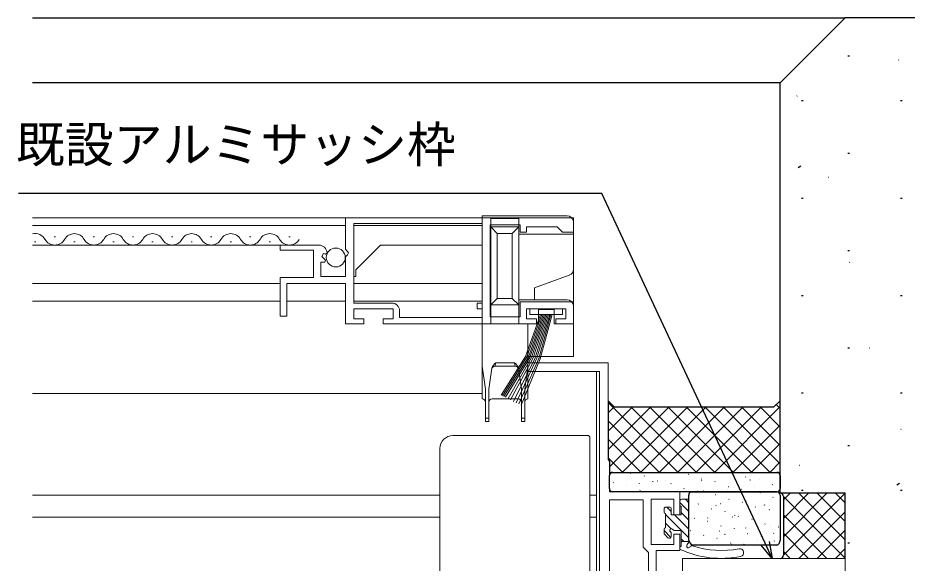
# Model space of a CAD drawing. Units: millimetres, scale not verified. Extents: x -437 to 438, y -331 to 329.
# Drawn here: x 226.1 to 362.6, y -123.5 to -39.7 of the extents above; entities that cross this region are included whole.
import ezdxf
from ezdxf.enums import TextEntityAlignment as Align

# ---------------------------------------------------------------- set-up
doc = ezdxf.new("R2010")
doc.units = ezdxf.units.MM
doc.header["$LTSCALE"] = 2
for name, color, linetype, lineweight in [('0-2_YKK_11', 7, 'Continuous', 18), ('0-4_YKK_12', 2, 'Continuous', 18), ('0-5_YKK_13', 4, 'Continuous', 18)]:
    doc.layers.add(name, color=color, linetype=linetype, lineweight=lineweight)
for name, color, linetype in [('0-7_YKK_D', 6, 'Continuous'), ('0-9_YSS_K', 3, 'Continuous'), ('0-A_YSS_KE', 3, 'Continuous')]:
    doc.layers.add(name, color=color, linetype=linetype)
doc.styles.add('ＭＳ ゴシック', font='')
doc.styles.get('ＭＳ ゴシック').set_extended_font_data('MS Gothic')

msp = doc.modelspace()

# ---------------------------------------------------------------- linework, layer by layer
at = {"layer": '0-2_YKK_11'}
for points in [[(276.398, -70.4), (311.398, -70.4), (311.398, -72.6), (309.698, -72.6), (309.398, -72.3), (308.898, -71.8), (304.198, -71.8), (304.198, -72.6), (303.198, -72.6), (303.198, -71.5), (298.598, -71.5), (298.598, -85.6), (303.198, -85.6), (303.198, -83.3), (311.398, -83.3), (311.398, -86.7), (308.698, -86.7), (308.698, -85.9), (310.198, -85.9), (310.198, -84.4), (304.198, -84.4), (304.198, -85.9), (305.698, -85.9), (305.698, -86.7), (282.198, -86.7), (282.198, -85.9), (283.698, -85.9), (283.698, -84.4), (277.698, -84.4), (277.698, -85.9), (279.198, -85.9), (279.198, -86.7), (276.398, -86.7), (276.398, -80.5), (267.398, -80.5), (267.398, -85.5), (266.398, -85.5), (266.398, -79.6), (271.498, -79.6), (271.498, -75.4)], [(273.597, -75.782), (273.346, -75.993), (273.027, -75.908), (272.757, -76.376), (273.322, -76.941), (273.215, -77.2), (272.598, -77.2), (272.598, -79.4), (276.398, -79.4), (276.398, -76.4), (276.698, -76.1), (276.851, -75.771), (276.398, -75.231), (276.398, -70.4)], [(297.398, -71.3), (277.698, -71.3), (277.698, -83.5), (283.498, -83.5)], [(284.698, -84.7), (284.698, -85.7), (297.398, -85.7), (297.398, -84.4), (296.598, -84.4), (296.598, -83.5), (297.398, -83.5), (297.398, -71.3)], [(271.498, -75.4), (266.398, -75.4), (266.398, -74.6), (272.302, -74.6)]]:
    msp.add_lwpolyline(points, dxfattribs=at)
at = {"layer": '0-2_YKK_11', "color": 211}
for points in [[(323.4, -162.8), (323.1, -163.1), (322.8, -163.4), (317.4, -163.4), (317.4, -153.5), (324.1, -153.5), (324.1, -121.5), (327.7, -121.5), (327.7, -119), (326.8, -119), (326.8, -120.6), (323.3, -120.6), (323.3, -113.6), (326.8, -113.6), (326.8, -116), (327.7, -116), (327.7, -112.5), (316.9, -112.5), (316.9, -107.7), (316.7, -107.5), (316.7, -92.7), (304.4, -92.7), (304.4, -94), (315.4, -94)], [(315.4, -94), (315.4, -152.7)]]:
    msp.add_lwpolyline(points, dxfattribs=at)
msp.add_lwpolyline([(322.9, -152.2), (322.9, -121.8), (322.6, -121.5), (322.1, -121), (322.1, -113.7), (316.9, -113.7), (316.9, -140.2), (317.4, -140.7), (317.4, -152.2)], close=True, dxfattribs=at)
at = {"layer": '0-2_YKK_11', "color": 4}
msp.add_lwpolyline([(328.1, -124.7), (328.1, -122.7), (353.1, -122.7), (353.1, -130.7)], dxfattribs=at)
at = {"layer": '0-2_YKK_11'}
for centre, radius, start, end in [((272.302, -75.9), 1.3, 5.2159, 90.00002), ((283.498, -84.7), 1.2, 0.00001, 89.99999)]:
    msp.add_arc(centre, radius, start, end, dxfattribs=at)
at = {"layer": '0-4_YKK_12'}
for p, q in [((297.401, -70.4), (228.399, -70.4)), ((228.399, -71.6), (276.398, -71.6)), ((277.698, -71.6), (297.401, -71.6)), ((297.401, -71.592), (297.4, -83.227)), ((231.9, -73.34), (231.7, -73.34)), ((237.9, -73.34), (237.7, -73.34)), ((243.9, -73.34), (243.7, -73.34)), ((249.9, -73.34), (249.7, -73.34)), ((255.9, -73.34), (255.7, -73.34)), ((261.9, -73.34), (261.7, -73.34)), ((267.9, -73.34), (267.7, -73.34)), ((228.399, -74.6), (266.798, -74.6)), ((228.9, -74.1), (228.7, -74.1)), ((234.9, -74.1), (234.7, -74.1)), ((240.9, -74.1), (240.7, -74.1)), ((246.9, -74.1), (246.7, -74.1)), ((252.9, -74.1), (252.7, -74.1)), ((258.9, -74.1), (258.7, -74.1)), ((264.9, -74.1), (264.7, -74.1)), ((277.998, -78.4), (281.798, -74.6)), ((281.798, -74.6), (297.4, -74.6)), ((277.998, -79.4), (277.998, -78.4)), ((228.399, -80.5), (266.398, -80.5)), ((277.998, -79.4), (277.698, -79.4)), ((277.698, -80.5), (297.399, -80.5)), ((266.398, -83.2), (228.399, -83.2)), ((267.398, -83.2), (276.398, -83.2)), ((277.698, -83.2), (297.399, -83.2)), ((297.398, -84.6), (297.398, -97.4)), ((297.398, -97.4), (228.399, -97.4)), ((290.9, -113), (228.399, -113)), ((313.9, -113), (314.9, -113)), ((290.9, -116.4), (228.399, -116.4)), ((313.9, -116.4), (314.9, -116.4))]:
    msp.add_line(p, q, dxfattribs=at)
msp.add_lwpolyline([(314.9, -94), (314.9, -113), (314.9, -143.71)], dxfattribs=at)
for centre, start, end in [((228.8, -74.558), 29.20254, 103.49636), ((234.8, -74.558), 29.20254, 150.79746), ((240.8, -74.558), 29.20254, 150.79746), ((246.8, -74.558), 29.20254, 150.79746), ((252.8, -74.558), 29.20254, 150.79746), ((258.8, -74.558), 29.20254, 150.79746), ((264.8, -74.558), 29.20254, 150.79746), ((231.8, -72.882), 209.20254, 330.79746), ((237.8, -72.882), 209.20254, 330.79746), ((243.8, -72.882), 209.20254, 330.79746), ((249.8, -72.882), 209.20254, 330.79746), ((255.8, -72.882), 209.20254, 330.79746), ((261.8, -72.882), 209.20254, 330.79746), ((267.8, -72.882), 209.20254, 330.79746)]:
    msp.add_arc(centre, 1.718, start, end, dxfattribs=at)
at = {"layer": '0-5_YKK_13'}
for p, q in [((297.4, -70.1), (310.4, -70.1)), ((297.4, -86.7), (297.4, -70.1)), ((298.7, -70.5), (303, -70.5)), ((298.7, -70.5), (298.7, -71.8)), ((303, -71.8), (303, -70.5)), ((298.7, -71.8), (299.7, -72.8)), ((298.7, -71.8), (298.7, -83.8)), ((303, -71.8), (298.7, -71.8)), ((303, -71.8), (302, -72.8)), ((303, -83.8), (303, -71.8)), ((311.4, -71.1), (311.4, -72.9)), ((299.7, -82.8), (299.7, -72.8)), ((299.7, -72.8), (302, -72.8)), ((302, -72.8), (302, -82.8)), ((303, -72.9), (311.4, -72.9)), ((311.4, -72.9), (311.4, -78.3)), ((311.4, -78.3), (311.4, -84)), ((310.742, -79.239), (305.4, -81.184)), ((305.4, -81.184), (305.4, -83)), ((299.7, -82.8), (298.7, -83.8)), ((302, -82.8), (299.7, -82.8)), ((302, -82.8), (303, -83.8)), ((305.4, -83), (303, -83)), ((310.4, -83), (305.4, -83)), ((298.7, -83.8), (303, -83.8)), ((298.7, -86.7), (298.7, -83.8)), ((303, -83.8), (303, -86.7)), ((304.698, -84.4), (304.698, -85.25)), ((306, -84.5), (308.4, -84.5)), ((306, -86.7), (306, -84.5)), ((308.4, -84.5), (308.4, -86.7)), ((311.4, -84), (311.4, -86.7)), ((297.4, -93.2), (297.4, -86.7)), ((297.4, -86.7), (304.4, -86.7)), ((304.4, -86.7), (304.4, -93.2)), ((304.4, -86.7), (306, -86.7)), ((308.4, -86.7), (311.4, -86.7)), ((311.4, -86.7), (311.4, -91.7)), ((299.334, -93.2), (299.477, -92.7)), ((302.323, -92.7), (299.477, -92.7)), ((302.323, -92.7), (302.466, -93.2)), ((311.4, -91.7), (304.4, -91.7)), ((297.4, -93.2), (297.9, -96.7)), ((297.4, -98.2), (297.4, -93.2)), ((298.4, -96.7), (298.858, -93.495)), ((299.334, -93.2), (302.466, -93.2)), ((304.4, -93.2), (304.4, -98.2)), ((297.9, -96.7), (297.9, -101.2)), ((298.4, -101.2), (298.4, -96.7)), ((302.9, -98.2), (298.9, -98.2)), ((298.4, -101.2), (297.9, -101.2)), ((303.4, -101.2), (303.4, -101.7)), ((303.9, -101.2), (303.4, -101.2)), ((292.901, -103.837), (313.601, -103.837)), ((313.901, -104.138), (313.901, -105.401)), ((290.901, -107.101), (290.901, -105.841)), ((327.7, -113.918), (327.7, -114.518)), ((327.7, -114.109), (329.1, -115.509)), ((328.557, -113.618), (329.1, -114.162)), ((325.3, -115.118), (325.3, -115.618)), ((325.5, -115.818), (325.5, -118.018)), ((325.5, -115.95), (329.1, -119.55)), ((326.1, -114.818), (325.6, -114.818)), ((325.715, -114.818), (326.4, -115.503)), ((327.9, -115.656), (329.1, -116.856)), ((325.5, -117.297), (326.373, -118.17)), ((326.915, -116.018), (329.1, -118.203)), ((325.3, -118.218), (325.3, -118.818)), ((325.3, -118.444), (326.346, -119.49)), ((325.388, -119.03), (325.888, -119.53)), ((326.4, -119.318), (326.4, -118.879)), ((327.9, -119.697), (328.321, -120.118)), ((329.1, -120.118), (327.9, -120.118))]:
    msp.add_line(p, q, dxfattribs=at)
for points in [[(304.698, -84.4), (309.698, -84.4), (309.698, -85.25), (304.698, -85.25)], [(306.338, -85.25), (304.01, -91.704), (300.299, -97.635)], [(306.538, -85.25), (304.229, -91.763), (300.496, -97.729)], [(306.738, -85.25), (304.47, -91.812), (300.723, -97.848)], [(306.938, -85.25), (304.706, -91.84), (300.98, -97.978)], [(307.138, -85.25), (304.951, -91.851), (301.357, -98.168)], [(307.338, -85.25), (305.22, -91.897), (301.742, -98.361)], [(307.538, -85.25), (305.524, -91.935), (302.201, -98.593)], [(307.738, -85.25), (305.765, -91.962), (302.617, -98.802)], [(307.938, -85.25), (306.051, -92.009), (303.001, -98.995)], [(308.138, -85.25), (306.295, -92.042), (303.363, -99.177)], [(302.942, -93.495), (303.4, -96.7), (303.4, -101.2)], [(303.9, -101.2), (303.9, -96.7), (304.4, -93.2)], [(297.9, -101.2), (297.9, -101.7), (298.4, -101.7), (298.4, -101.2)], [(303.4, -101.7), (303.9, -101.7), (303.9, -101.2)], [(313.901, -105.401), (313.901, -105.429), (313.901, -105.489), (313.901, -105.579), (313.901, -105.698), (313.901, -105.844), (313.901, -106.013), (313.901, -106.202), (313.901, -106.41), (313.901, -106.629), (313.901, -106.859), (313.901, -107.093)], [(290.901, -125.3), (290.901, -119.234), (290.901, -113.167), (290.901, -107.101)], [(313.901, -107.093), (313.901, -109.695), (313.901, -112.297), (313.901, -114.899), (313.901, -117.501), (313.901, -120.102), (313.901, -122.704), (313.901, -125.306)], [(329.1, -120.183), (329.1, -113.618), (328, -113.618)], [(327.9, -114.718), (327.9, -116.018), (326.4, -116.018), (326.4, -115.118)], [(326.861, -118.418), (327.9, -118.418), (327.9, -120.835)]]:
    msp.add_lwpolyline(points, dxfattribs=at)
msp.add_circle((274.912, -76.5), 1.45, dxfattribs=at)
for centre, radius, start, end in [((310.4, -71.1), 1, 0, 90), ((310.4, -78.3), 1, 290, 0), ((310.4, -84), 1, 0, 90), ((300.29, -93.971), 1.509, 122.61963, 161.62012), ((301.51, -93.971), 1.509, 18.37988, 57.38037), ((299.334, -93.7), 0.5, 90, 171.8699), ((302.466, -93.7), 0.5, 8.1301, 90), ((297.4, -98.7), 0.5, 0, 90), ((298.9, -98.7), 0.5, 90, 180), ((302.9, -98.7), 0.5, 0, 90), ((304.4, -98.7), 0.5, 90, 180), ((328, -113.918), 0.3, 90, 180), ((327.9, -114.518), 0.2, 180, 270), ((325.6, -115.118), 0.3, 90, 180), ((325.5, -115.618), 0.2, 180, 270), ((326.1, -115.118), 0.3, 0, 90), ((325.5, -118.218), 0.2, 90, 180), ((326.4, -118.418), 0.25, 33.05573, 236.94427), ((326.1, -118.879), 0.3, 0, 56.94427), ((326.861, -118.118), 0.3, 213.05573, 270), ((325.6, -118.818), 0.3, 180, 225), ((326.1, -119.318), 0.3, 225, 0), ((328, -121.118), 0.3, 109.47122, 223.83303), ((334.056, -107.7), 15, 245.28349, 281.43642), ((329.156, -120.786), 0.4, 120.56082, 228.87006), ((328.966, -120.694), 0.4, 259.44188, 329.45144), ((328.8, -120.183), 0.3, 300.56082, 0), ((329.569, -121.05), 0.3, 71.30797, 149.45144), ((334.088, -107.694), 13.8, 251.30797, 281.30573), ((336.911, -121.814), 0.6, 281.43642, 101.30573)]:
    msp.add_arc(centre, radius, start, end, dxfattribs=at)
for centre, major_axis, start_param, end_param in [((292.901, -105.841), (0, -2.003), 3.1415927, 4.712389), ((313.601, -104.138), (0, -0.3), 1.5707963, 3.1415927)]:
    msp.add_ellipse(centre, major_axis=major_axis, ratio=0.998401, start_param=start_param, end_param=end_param, dxfattribs=at)
at = {"layer": '0-7_YKK_D'}
for points in [[(341.864, -122.7), (340.787, -120.389), (315.751, -66.7), (226.208, -66.7)], [(341.406, -120.1), (341.864, -122.7), (340.168, -120.678)]]:
    msp.add_lwpolyline(points, dxfattribs=at)
at = {"layer": '0-9_YSS_K'}
for p, q in [((228.399, -39.698), (353.102, -39.698)), ((353.501, -45.55), (353.751, -45.55)), ((361.245, -46.194), (361.292, -46.177)), ((343.102, -49.698), (228.399, -49.698)), ((345.644, -51.719), (345.691, -51.702)), ((346.376, -52.425), (346.626, -52.425)), ((361.576, -52.425), (361.826, -52.425)), ((353.501, -60.5), (353.751, -60.5)), ((345.848, -62.687), (346.265, -62.411)), ((350.524, -64.195), (350.571, -64.179)), ((346.376, -67.375), (346.626, -67.375)), ((361.576, -67.375), (361.826, -67.375)), ((353.501, -75.45), (353.751, -75.45)), ((353.754, -77.256), (353.801, -77.24)), ((346.376, -82.325), (346.626, -82.325)), ((361.576, -82.325), (361.826, -82.325)), ((353.501, -90.4), (353.751, -90.4)), ((356.748, -90.401), (356.795, -90.384)), ((346.376, -97.275), (346.626, -97.275)), ((361.576, -97.275), (361.826, -97.275)), ((327.438, -109.5), (316.7, -98.762)), ((316.7, -100.354), (317.628, -99.426)), ((316.7, -103.182), (320.384, -99.498)), ((316.7, -106.01), (323.212, -99.498)), ((316.9, -108.639), (326.04, -99.498)), ((318.867, -109.5), (328.869, -99.498)), ((330.266, -109.5), (320.265, -99.498)), ((321.696, -109.5), (331.697, -99.498)), ((333.095, -109.5), (323.093, -99.498)), ((324.524, -109.5), (334.526, -99.498)), ((335.923, -109.5), (325.922, -99.498)), ((327.352, -109.5), (337.354, -99.498)), ((338.752, -109.5), (328.75, -99.498)), ((330.181, -109.5), (340.183, -99.498)), ((341.58, -109.5), (331.578, -99.498)), ((333.009, -109.5), (343.1, -99.409)), ((343.1, -108.192), (334.407, -99.498)), ((343.1, -105.363), (337.235, -99.498)), ((343.1, -102.535), (340.064, -99.498)), ((343.1, -99.706), (342.496, -99.102)), ((324.61, -109.5), (316.7, -101.59)), ((335.838, -109.5), (343.1, -102.238)), ((361.628, -102.877), (361.675, -102.861)), ((321.781, -109.5), (316.7, -104.419)), ((338.666, -109.5), (343.1, -105.066)), ((353.501, -105.35), (353.751, -105.35)), ((318.953, -109.5), (316.7, -107.247)), ((316.788, -107.588), (316.812, -107.612)), ((341.495, -109.5), (343.1, -107.895)), ((346.027, -108.402), (346.074, -108.385)), ((316.9, -112), (316.9, -110)), ((317.4, -109.5), (342.6, -109.5)), ((320.146, -109.64), (320.19, -109.616)), ((322.223, -110.073), (322.267, -110.049)), ((328.992, -109.782), (329.036, -109.758)), ((331.017, -110.516), (331.061, -110.492)), ((333.286, -110.125), (333.293, -110.118)), ((337.281, -109.68), (337.287, -109.672)), ((337.786, -110.225), (337.83, -110.201)), ((343.1, -110), (343.1, -112)), ((317.475, -111.722), (317.482, -111.714)), ((317.479, -111.098), (317.522, -111.074)), ((319.555, -111.53), (319.599, -111.506)), ((321.503, -111.239), (321.51, -111.231)), ((323.575, -110.951), (323.621, -110.862)), ((324.248, -110.807), (324.292, -110.783)), ((325.498, -110.793), (325.504, -110.786)), ((326.324, -111.239), (326.368, -111.215)), ((329.258, -110.608), (329.265, -110.601)), ((331.033, -110.821), (331.08, -110.733)), ((333.093, -110.948), (333.137, -110.924)), ((335.118, -111.682), (335.162, -111.658)), ((338.492, -110.692), (338.538, -110.603)), ((339.1, -111.663), (339.107, -111.655)), ((339.863, -110.657), (339.907, -110.633)), ((341.887, -111.391), (341.931, -111.368)), ((343.094, -111.217), (343.1, -111.21)), ((361.017, -111.413), (361.434, -111.138)), ((342.6, -112.5), (317.4, -112.5)), ((321.58, -112.264), (321.624, -112.24)), ((328.349, -111.973), (328.393, -111.949)), ((329.103, -119.9), (329.103, -113.002)), ((329.376, -112.502), (342.6, -112.502)), ((330.426, -112.406), (330.469, -112.382)), ((331.311, -112.33), (331.318, -112.323)), ((333.206, -112.912), (333.25, -112.888)), ((335.072, -112.145), (335.079, -112.138)), ((337.195, -112.115), (337.239, -112.091)), ((339.975, -112.621), (340.019, -112.597)), ((343.1, -113.002), (343.1, -119.982)), ((343.6, -122.215), (353.101, -112.715)), ((353.101, -122.685), (343.6, -113.185)), ((343.601, -119.386), (350.287, -112.7)), ((343.601, -116.558), (347.459, -112.7)), ((343.601, -113.729), (344.63, -112.7)), ((343.601, -122.215), (353.102, -112.715)), ((353.102, -122.685), (343.601, -113.185)), ((343.601, -113.2), (343.601, -122.2)), ((343.602, -119.386), (350.288, -112.7)), ((343.602, -116.558), (347.46, -112.7)), ((343.602, -113.729), (344.631, -112.7)), ((343.602, -113.2), (343.602, -122.2)), ((353.101, -119.857), (345.944, -112.7)), ((353.102, -119.857), (345.945, -112.7)), ((346.376, -112.225), (346.626, -112.225)), ((353.101, -117.028), (348.772, -112.7)), ((353.102, -117.028), (348.773, -112.7)), ((353.101, -114.2), (351.601, -112.7)), ((353.102, -114.2), (351.602, -112.7)), ((361.576, -112.225), (361.826, -112.225)), ((330.538, -114.37), (330.582, -114.346)), ((333.237, -114.663), (333.284, -114.574)), ((333.974, -114.302), (333.981, -114.295)), ((335.231, -113.646), (335.275, -113.622)), ((337.308, -114.079), (337.351, -114.055)), ((337.969, -113.857), (337.975, -113.849)), ((340.695, -114.533), (340.742, -114.445)), ((341.73, -113.672), (341.736, -113.664)), ((342, -113.355), (342.044, -113.331)), ((329.947, -114.785), (329.953, -114.777)), ((332.563, -115.104), (332.607, -115.08)), ((334.64, -115.536), (334.684, -115.512)), ((339.332, -114.813), (339.376, -114.789)), ((339.788, -115.839), (339.795, -115.832)), ((341.409, -115.245), (341.453, -115.221)), ((345.944, -122.7), (353.101, -115.543)), ((345.945, -122.7), (353.102, -115.543)), ((329.895, -116.561), (329.939, -116.537)), ((331.972, -116.994), (332.016, -116.97)), ((331.999, -116.507), (332.006, -116.499)), ((335.76, -116.322), (335.767, -116.315)), ((336.126, -116.187), (336.173, -116.099)), ((336.665, -116.27), (336.708, -116.246)), ((338.741, -116.703), (338.785, -116.679)), ((350.287, -122.7), (343.601, -116.014)), ((350.288, -122.7), (343.602, -116.014)), ((329.304, -118.451), (329.348, -118.427)), ((333.819, -118.49), (333.825, -118.482)), ((333.997, -117.728), (334.041, -117.704)), ((336.073, -118.16), (336.117, -118.136)), ((337.813, -118.044), (337.82, -118.037)), ((340.766, -117.437), (340.81, -117.413)), ((341.574, -117.859), (341.581, -117.852)), ((342.842, -117.869), (342.886, -117.845)), ((348.772, -122.7), (353.101, -118.372)), ((348.773, -122.7), (353.102, -118.372)), ((329.791, -118.972), (329.798, -118.965)), ((331.329, -119.185), (331.373, -119.161)), ((333.405, -119.618), (333.449, -119.594)), ((334.62, -119.039), (334.666, -118.95)), ((338.098, -118.894), (338.142, -118.87)), ((339.632, -120.027), (339.639, -120.019)), ((340.175, -119.327), (340.218, -119.303)), ((342.078, -118.909), (342.125, -118.821)), ((342.199, -120.061), (342.243, -120.037)), ((347.459, -122.7), (343.601, -118.842)), ((347.46, -122.7), (343.602, -118.842)), ((342.6, -120.7), (329.668, -120.7)), ((330.051, -120.693), (330.097, -120.604)), ((331.844, -120.694), (331.85, -120.687)), ((335.43, -120.352), (335.474, -120.328)), ((335.605, -120.51), (335.611, -120.502)), ((337.509, -120.563), (337.556, -120.475)), ((351.601, -122.7), (353.101, -121.2)), ((351.602, -122.7), (353.102, -121.2)), ((353.501, -120.3), (353.751, -120.3)), ((344.63, -122.7), (343.601, -121.671)), ((344.631, -122.7), (343.602, -121.671))]:
    msp.add_line(p, q, dxfattribs=at)
msp.add_lwpolyline([(316.9, -107.824), (316.9, -109.5), (343.1, -109.5), (343.1, -98.498), (342.1, -99.498), (317.7, -99.498), (316.7, -98.498), (316.7, -107.376)], dxfattribs=at)
for centre, radius, start, end in [((317, -107.376), 0.3, 180, 225), ((316.6, -107.824), 0.3, 0, 45), ((317.4, -110), 0.5, 90, 180), ((342.6, -110), 0.5, 0, 90), ((317.4, -112), 0.5, 180, 270), ((329.56, -112.926), 0.463, 113.43316, 189.37584), ((342.6, -112), 0.5, 270, 0), ((342.6, -113.002), 0.5, 0, 90), ((343.101, -113.2), 0.5, 0, 90), ((343.102, -113.2), 0.5, 0, 90), ((330.078, -119.811), 0.979, 185.22206, 245.24877), ((342.338, -119.984), 0.762, 290.12673, 0.14567), ((343.101, -122.2), 0.5, 270, 0), ((343.102, -122.2), 0.5, 270, 0)]:
    msp.add_arc(centre, radius, start, end, dxfattribs=at)
at = {"layer": '0-A_YSS_KE'}
for p in [(343.102, -49.698), (413.102, -39.698)]:
    msp.add_line(p, (353.102, -39.698), dxfattribs=at)
msp.add_lwpolyline([(353.102, -122.7), (353.102, -112.7), (343.102, -112.7), (343.102, -49.698)], dxfattribs=at)

# ---------------------------------------------------------------- texts
at = {"layer": '0-7_YKK_D', "style": 'ＭＳ ゴシック'}
msp.add_text('既設アルミサッシ枠', height=5.499, dxfattribs=at).set_placement((225.834, -63.55), align=Align.BOTTOM_LEFT)

doc.saveas('drawing.dxf')
